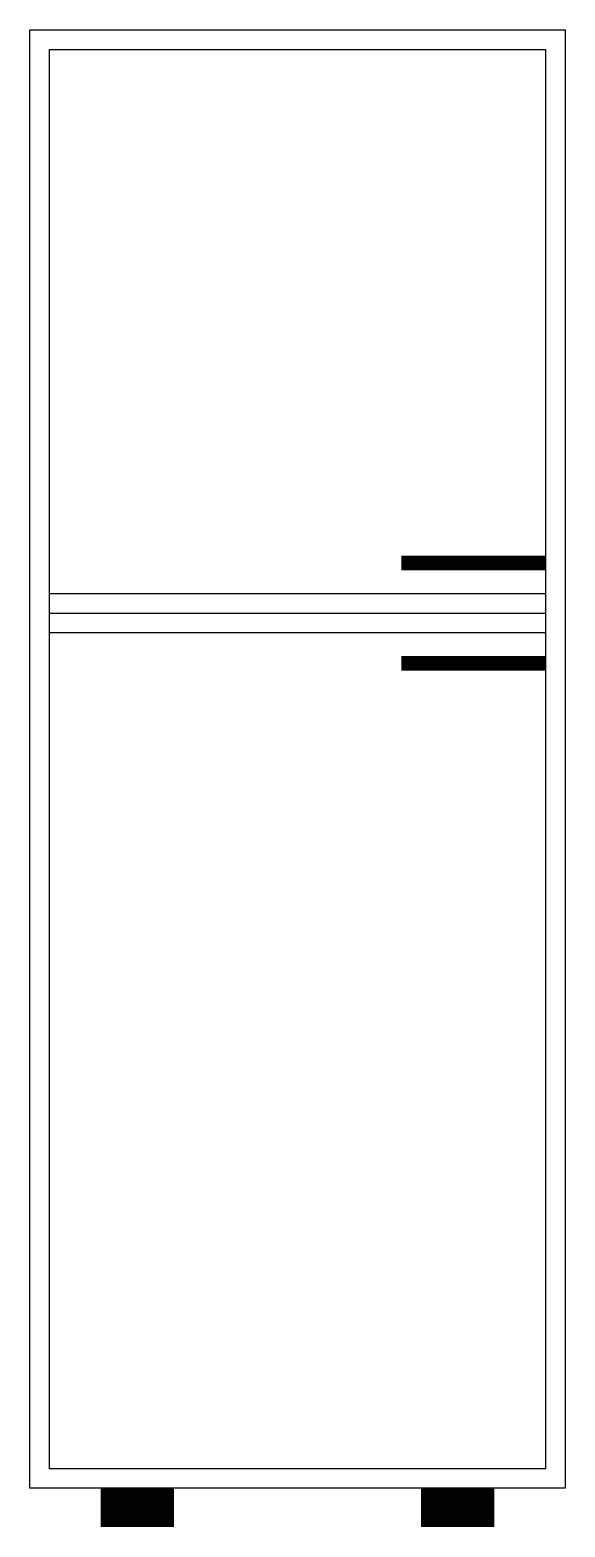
# Model space of a CAD drawing. Header units: millimetres. Extents: x 0 to 550, y -4 to 1536.
import ezdxf

# ---------------------------------------------------------------- set-up
doc = ezdxf.new("R2010")
doc.units = ezdxf.units.MM

msp = doc.modelspace()

# ---------------------------------------------------------------- linework, layer by layer
at = {"color": 7}
for p, q in [((20, 956), (530, 956)), ((20, 936), (530, 936)), ((20, 916), (530, 916))]:
    msp.add_line(p, q, dxfattribs=at)
for points in [[(0, 1535.9), (550, 1535.9), (550, 35.9), (0, 35.9)], [(20, 1515.9), (530, 1515.9), (530, 55.9), (20, 55.9)]]:
    msp.add_lwpolyline(points, close=True, dxfattribs=at)
for points, const_width in [([(381.9, 987.6), (530, 987.6)], 15), ([(381.9, 884.3), (530, 884.3)], 15), ([(72.7, 15.9), (147.9, 15.9)], 40), ([(477.3, 15.9), (402.1, 15.9)], 40)]:
    msp.add_lwpolyline(points, dxfattribs=dict(at, const_width=const_width))

doc.saveas('drawing.dxf')
